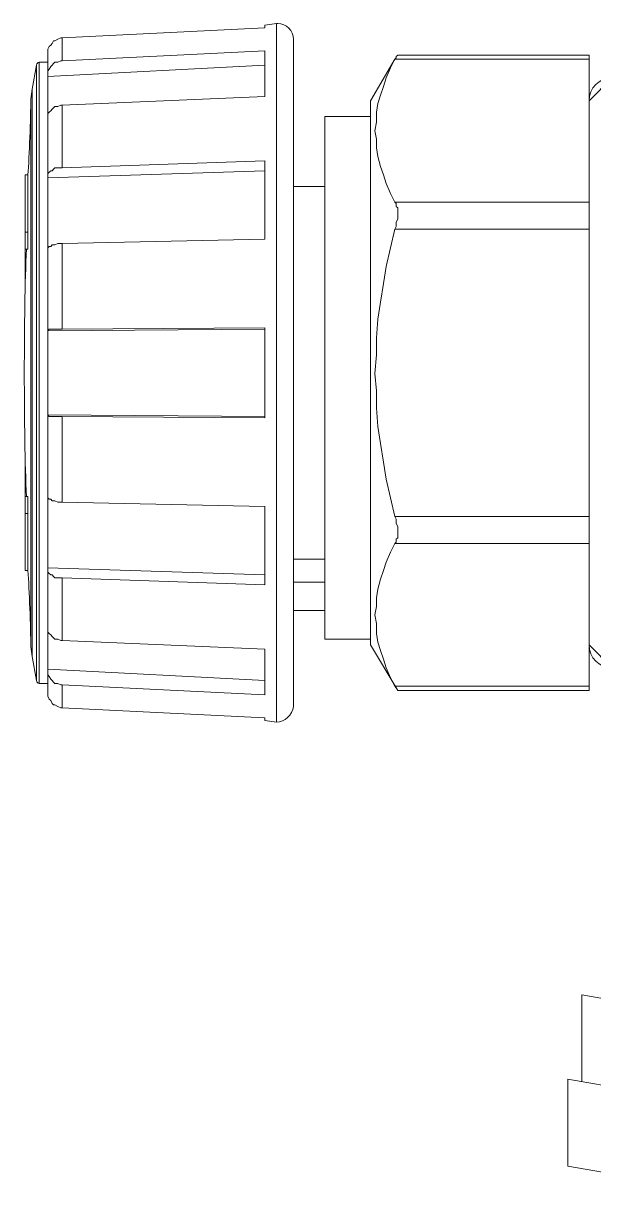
# Model space of a CAD drawing. Header units: millimetres. Extents: x 100 to 940, y 100 to 694.
# Drawn here: x 560.036 to 561.274, y 436.877 to 439.44 of the extents above; entities that cross this region are included whole.
import ezdxf

# ---------------------------------------------------------------- set-up
doc = ezdxf.new("R2010")
doc.units = ezdxf.units.MM

msp = doc.modelspace()

# ---------------------------------------------------------------- linework, layer by layer
at = {"color": 1, "linetype": 'Continuous', "lineweight": 9}
for p, q in [((561.3144, 439.3218), (561.2648, 439.2722)), ((561.2648, 439.2722), (561.2648, 439.2722)), ((561.2648, 438.0903), (561.3144, 438.0407))]:
    msp.add_line(p, q, dxfattribs=at)
for points in [[(560.1201, 439.4087), (560.5606, 439.4304), (560.5606, 439.4304)], [(560.5606, 439.4366), (560.5854, 439.4397), (560.5854, 439.4397)], [(560.5606, 439.4366), (560.5606, 439.4304), (560.5606, 439.4304)], [(560.5854, 437.9228), (560.5854, 439.4397), (560.5854, 439.4397)], [(560.0891, 439.3808), (560.0891, 439.3839), (560.0922, 439.3901), (560.0953, 439.3932), (560.0984, 439.3963), (560.1015, 439.4025), (560.1046, 439.4025), (560.1108, 439.4056), (560.117, 439.4087), (560.1201, 439.4087)], [(560.1201, 439.3591), (560.1201, 439.4087), (560.1201, 439.4087)], [(560.6227, 439.4056), (560.6227, 437.9569), (560.6227, 437.9569)], [(560.0891, 439.3746), (560.0891, 439.3808), (560.0891, 439.3808)], [(560.1201, 439.3591), (560.5606, 439.3808), (560.5606, 439.3808)], [(560.5606, 439.3808), (560.5606, 439.2815), (560.5606, 439.2815)], [(560.0705, 439.356), (560.0705, 438.0066), (560.0705, 438.0066)], [(560.0705, 439.356), (560.0891, 439.356), (560.0891, 439.356)], [(560.0891, 438.7728), (560.0891, 439.3777), (560.0891, 439.3777)], [(560.0891, 439.328), (560.0891, 439.3311), (560.0891, 439.3373), (560.0922, 439.3404), (560.0953, 439.3466), (560.0984, 439.3497), (560.1015, 439.3529), (560.1046, 439.356), (560.1108, 439.356), (560.117, 439.3591), (560.1201, 439.3591)], [(560.8429, 439.3622), (560.7902, 439.2722), (560.7902, 439.2722)], [(560.8429, 439.3622), (560.8336, 439.3435), (560.8243, 439.3218), (560.8181, 439.3032), (560.8119, 439.2846), (560.8057, 439.266), (560.8026, 439.2474), (560.8026, 439.2257), (560.7995, 439.2071), (560.8026, 439.1884), (560.8026, 439.1698), (560.8057, 439.1512)], [(560.8429, 439.3622), (560.846, 439.3653), (560.846, 439.3684), (560.8491, 439.3715)], [(560.8429, 439.3622), (561.2648, 439.3622), (561.2648, 439.3622)], [(560.8491, 439.3715), (561.2648, 439.3715), (561.2648, 439.3715)], [(561.2648, 437.9911), (561.2648, 439.3715), (561.2648, 439.3715)], [(560.055, 439.297), (560.0643, 439.3497), (560.0643, 439.3497)], [(560.0643, 439.3497), (560.0643, 438.0128), (560.0643, 438.0128)], [(560.0891, 439.3249), (560.5606, 439.3497), (560.5606, 439.3497)], [(560.0519, 439.2753), (560.055, 439.297), (560.055, 439.297)], [(560.055, 439.297), (560.055, 438.0655), (560.055, 438.0655)], [(560.1201, 439.2629), (560.5606, 439.2815), (560.5606, 439.2815)], [(560.0519, 439.2753), (560.0519, 438.0872), (560.0519, 438.0872)], [(560.0891, 439.2412), (560.0891, 439.2443), (560.0922, 439.2474), (560.0953, 439.2505), (560.0984, 439.2536), (560.1015, 439.2567), (560.1046, 439.2598), (560.1108, 439.2598), (560.117, 439.2629), (560.1201, 439.2629)], [(560.1201, 439.1264), (560.1201, 439.2629), (560.1201, 439.2629)], [(560.7902, 438.0903), (560.7902, 439.2722), (560.7902, 439.2722)], [(560.0891, 439.235), (560.0891, 439.2412), (560.0891, 439.2412)], [(560.6909, 438.1027), (560.6909, 439.2381), (560.6909, 439.2381)], [(560.6909, 439.2381), (560.7902, 439.2381), (560.7902, 439.2381)], [(560.8057, 439.1512), (560.8119, 439.1295), (560.8181, 439.1109), (560.8243, 439.0923), (560.8336, 439.0706), (560.8429, 439.052)], [(560.0891, 439.1078), (560.0891, 439.1109), (560.0891, 439.114), (560.0922, 439.1171), (560.0953, 439.1202), (560.0984, 439.1202), (560.1015, 439.1233), (560.1046, 439.1264), (560.1108, 439.1264), (560.117, 439.1264), (560.1201, 439.1264)], [(560.1201, 439.1264), (560.5606, 439.1419), (560.5606, 439.1419)], [(560.5606, 439.1419), (560.5606, 438.9713), (560.5606, 438.9713)], [(560.0395, 439.1109), (560.0395, 438.8844), (560.0395, 438.8844)], [(560.0395, 439.1109), (560.0457, 439.1109), (560.0457, 439.1109)], [(560.0457, 439.1109), (560.0457, 438.9868), (560.0457, 438.9868)], [(560.0891, 439.1047), (560.5606, 439.1202), (560.5606, 439.1202)], [(560.6227, 439.0861), (560.6909, 439.0861), (560.6909, 439.0861)], [(560.8429, 438.993), (560.846, 438.9992), (560.846, 439.0085), (560.8491, 439.0147), (560.8491, 439.0209), (560.8491, 439.0271), (560.8491, 439.0333), (560.8491, 439.0395), (560.846, 439.0426), (560.846, 439.0489), (560.8429, 439.052)], [(560.8429, 439.052), (561.2648, 439.052), (561.2648, 439.052)], [(560.0395, 438.9868), (560.0457, 438.9868), (560.0457, 438.9868)], [(560.0457, 438.9496), (560.0457, 438.9589), (560.0457, 438.9682), (560.0457, 438.9775), (560.0457, 438.9868)], [(560.1201, 438.962), (560.5606, 438.9713), (560.5606, 438.9713)], [(560.8429, 438.993), (560.8336, 438.9527), (560.8243, 438.9124), (560.8181, 438.8751), (560.8119, 438.8348), (560.8057, 438.7976), (560.8026, 438.7573), (560.8026, 438.72), (560.7995, 438.6797), (560.8026, 438.6425), (560.8026, 438.6053), (560.8057, 438.5649), (560.8119, 438.5277), (560.8181, 438.4874), (560.8243, 438.4502), (560.8336, 438.4098), (560.8429, 438.3695)], [(560.8429, 438.993), (561.2648, 438.993), (561.2648, 438.993)], [(560.0395, 438.9496), (560.0457, 438.9496), (560.0457, 438.9496)], [(560.0891, 438.9527), (560.0922, 438.9558), (560.0953, 438.9558), (560.0984, 438.9589), (560.1015, 438.9589), (560.1046, 438.9589), (560.1108, 438.962), (560.117, 438.962), (560.1201, 438.962)], [(560.0891, 438.9496), (560.0891, 438.9496), (560.0891, 438.9527)], [(560.1201, 438.7759), (560.1201, 438.962), (560.1201, 438.962)], [(560.0891, 438.7728), (560.0891, 438.7728), (560.0891, 438.7728), (560.0922, 438.7759), (560.0953, 438.7759), (560.0984, 438.7759), (560.1015, 438.7759), (560.1046, 438.7759), (560.1108, 438.7759), (560.117, 438.7759), (560.1201, 438.7759)], [(560.0891, 438.7728), (560.5606, 438.7759), (560.5606, 438.7759)], [(560.0891, 438.5898), (560.0891, 438.7728), (560.0891, 438.7728)], [(560.1201, 438.7759), (560.5606, 438.779), (560.5606, 438.779)], [(560.5606, 438.779), (560.5606, 438.5835), (560.5606, 438.5835)], [(560.0891, 437.9849), (560.0891, 438.5898), (560.0891, 438.5898)], [(560.0891, 438.5898), (560.0891, 438.5898), (560.0891, 438.5898), (560.0922, 438.5867), (560.0953, 438.5867), (560.0984, 438.5867), (560.1015, 438.5867), (560.1046, 438.5867), (560.1108, 438.5867), (560.117, 438.5867), (560.1201, 438.5867)], [(560.0891, 438.5898), (560.5606, 438.5867), (560.5606, 438.5867)], [(560.1201, 438.4005), (560.1201, 438.5867), (560.1201, 438.5867)], [(560.1201, 438.5867), (560.5606, 438.5835), (560.5606, 438.5835)], [(560.0395, 438.2516), (560.0395, 438.4781), (560.0395, 438.4781)], [(560.0395, 438.4129), (560.0457, 438.4129), (560.0457, 438.4129)], [(560.0457, 438.4129), (560.0457, 438.4036), (560.0457, 438.3943), (560.0457, 438.385), (560.0457, 438.3757)], [(560.0891, 438.4129), (560.0891, 438.4129), (560.0891, 438.4098)], [(560.0891, 438.4098), (560.0922, 438.4067), (560.0953, 438.4067), (560.0984, 438.4036), (560.1015, 438.4036), (560.1046, 438.4036), (560.1108, 438.4005), (560.117, 438.4005), (560.1201, 438.4005)], [(560.1201, 438.4005), (560.5606, 438.3912), (560.5606, 438.3912)], [(560.5606, 438.3912), (560.5606, 438.2206), (560.5606, 438.2206)], [(560.0395, 438.3757), (560.0457, 438.3757), (560.0457, 438.3757)], [(560.0457, 438.2516), (560.0457, 438.3757), (560.0457, 438.3757)], [(560.8429, 438.3695), (560.846, 438.3633), (560.846, 438.354), (560.8491, 438.3478), (560.8491, 438.3416), (560.8491, 438.3354), (560.8491, 438.3292), (560.8491, 438.323), (560.846, 438.3199), (560.846, 438.3137), (560.8429, 438.3106)], [(561.2648, 438.3695), (560.8429, 438.3695), (560.8429, 438.3695)], [(560.8429, 438.3106), (560.8336, 438.292), (560.8243, 438.2702), (560.8181, 438.2516), (560.8119, 438.233), (560.8057, 438.2113)], [(561.2648, 438.3106), (560.8429, 438.3106), (560.8429, 438.3106)], [(560.6227, 438.2764), (560.6909, 438.2764), (560.6909, 438.2764)], [(560.0457, 438.2516), (560.0395, 438.2516), (560.0395, 438.2516)], [(560.0891, 438.2578), (560.5606, 438.2423), (560.5606, 438.2423)], [(560.0891, 438.2547), (560.0891, 438.2516), (560.0891, 438.2485), (560.0922, 438.2454), (560.0953, 438.2423), (560.0984, 438.2423), (560.1015, 438.2392), (560.1046, 438.2361), (560.1108, 438.2361), (560.117, 438.2361), (560.1201, 438.2361)], [(560.1201, 438.0996), (560.1201, 438.2361), (560.1201, 438.2361)], [(560.1201, 438.2361), (560.5606, 438.2206), (560.5606, 438.2206)], [(560.6227, 438.2268), (560.6909, 438.2268), (560.6909, 438.2268)], [(560.8057, 438.2113), (560.8026, 438.1927), (560.8026, 438.1741), (560.7995, 438.1555), (560.8026, 438.1369), (560.8026, 438.1151), (560.8057, 438.0965), (560.8119, 438.0779), (560.8181, 438.0593), (560.8243, 438.0407), (560.8336, 438.019), (560.8429, 438.0004)], [(560.6227, 438.1648), (560.6909, 438.1648), (560.6909, 438.1648)], [(560.0891, 438.1276), (560.0891, 438.1213), (560.0891, 438.1213)], [(560.0891, 438.1213), (560.0891, 438.1182), (560.0922, 438.1151), (560.0953, 438.112), (560.0984, 438.1089), (560.1015, 438.1058), (560.1046, 438.1027), (560.1108, 438.1027), (560.117, 438.0996), (560.1201, 438.0996)], [(560.1201, 438.0996), (560.5606, 438.081), (560.5606, 438.081)], [(560.6909, 438.1027), (560.7902, 438.1027), (560.7902, 438.1027)], [(560.0519, 438.0872), (560.055, 438.0655), (560.055, 438.0655)], [(560.5606, 438.081), (560.5606, 437.9818), (560.5606, 437.9818)], [(560.8491, 437.9911), (560.7902, 438.0903), (560.7902, 438.0903)], [(560.055, 438.0655), (560.0643, 438.0128), (560.0643, 438.0128)], [(560.0891, 438.0376), (560.5606, 438.0128), (560.5606, 438.0128)], [(560.0891, 438.0345), (560.0891, 438.0314), (560.0891, 438.0252), (560.0922, 438.0221), (560.0953, 438.0159), (560.0984, 438.0128), (560.1015, 438.0097), (560.1046, 438.0066), (560.1108, 438.0066), (560.117, 438.0035), (560.1201, 438.0035)], [(560.0705, 438.0066), (560.0891, 438.0066), (560.0891, 438.0066)], [(560.1201, 437.9538), (560.1201, 438.0035), (560.1201, 438.0035)], [(560.1201, 438.0035), (560.5606, 437.9818), (560.5606, 437.9818)], [(560.8429, 438.0004), (560.846, 437.9973), (560.8491, 437.9911), (560.8491, 437.9911), (560.8491, 437.9911)], [(561.2648, 438.0004), (560.8429, 438.0004), (560.8429, 438.0004)], [(560.0891, 437.988), (560.0891, 437.9818), (560.0891, 437.9818)], [(560.0891, 437.9818), (560.0891, 437.9787), (560.0922, 437.9725), (560.0953, 437.9693), (560.0984, 437.9631), (560.1015, 437.96), (560.1046, 437.96), (560.1108, 437.9569), (560.117, 437.9538), (560.1201, 437.9538)], [(561.2648, 437.9911), (560.8491, 437.9911), (560.8491, 437.9911)], [(560.1201, 437.9538), (560.5606, 437.9321), (560.5606, 437.9321)], [(560.5606, 437.9321), (560.5606, 437.9259), (560.5606, 437.9259)], [(560.5606, 437.9259), (560.5854, 437.9228), (560.5854, 437.9228)], [(561.2493, 437.1411), (561.2493, 437.3303), (561.2493, 437.3303)], [(561.7828, 437.2373), (561.2493, 437.3303), (561.2493, 437.3303)], [(561.2183, 436.9581), (561.2183, 437.1473), (561.2183, 437.1473)], [(561.7487, 437.0543), (561.2183, 437.1473), (561.2183, 437.1473)], [(561.2183, 436.9581), (561.6867, 436.8774), (561.6867, 436.8774)]]:
    msp.add_lwpolyline(points, dxfattribs=at)
for points in [[(560.0891, 439.3777), (560.0891, 439.3777)], [(560.0395, 438.9093), (560.0395, 438.9093)], [(560.0395, 438.8844), (560.0395, 438.8844)], [(560.0395, 438.4781), (560.0395, 438.4781)], [(560.0395, 438.4533), (560.0395, 438.4533)], [(560.0891, 437.9849), (560.0891, 437.9849)]]:
    msp.add_lwpolyline(points, close=True, dxfattribs=at)
for points in [[(560.6227, 439.4056), (560.6227, 439.4242), (560.6072, 439.4397), (560.5886, 439.4397), (560.5886, 439.4397), (560.5886, 439.4397), (560.5886, 439.4397), (560.5854, 439.4397)], [(560.5854, 437.9228), (560.6041, 437.9228), (560.6196, 437.9383), (560.6227, 437.9569), (560.6227, 437.9569), (560.6227, 437.9569), (560.6227, 437.9569), (560.6227, 437.9569)]]:
    msp.add_open_spline(points, degree=3, knots=[0, 0, 0, 0, 0.125, 0.125, 0.125, 0.5625, 1, 1, 1, 1], dxfattribs=at)
for points in [[(560.0705, 439.356), (560.0674, 439.356), (560.0643, 439.3529), (560.0643, 439.3497)], [(561.3144, 439.3218), (561.2865, 439.3218), (561.2648, 439.3001), (561.2648, 439.2722)], [(560.0519, 439.2753), (560.0519, 439.235), (560.0488, 439.1512), (560.0457, 439.1109)], [(560.0426, 438.9496), (560.0364, 438.8131), (560.0364, 438.5494), (560.0426, 438.4129)], [(560.0457, 438.2516), (560.0488, 438.2113), (560.0519, 438.1276), (560.0519, 438.0872)], [(561.2648, 438.0903), (561.2648, 438.0624), (561.2865, 438.0407), (561.3144, 438.0407)], [(560.0643, 438.0128), (560.0643, 438.0097), (560.0674, 438.0066), (560.0705, 438.0066)]]:
    msp.add_open_spline(points, degree=3, dxfattribs=at)

doc.saveas('drawing.dxf')
